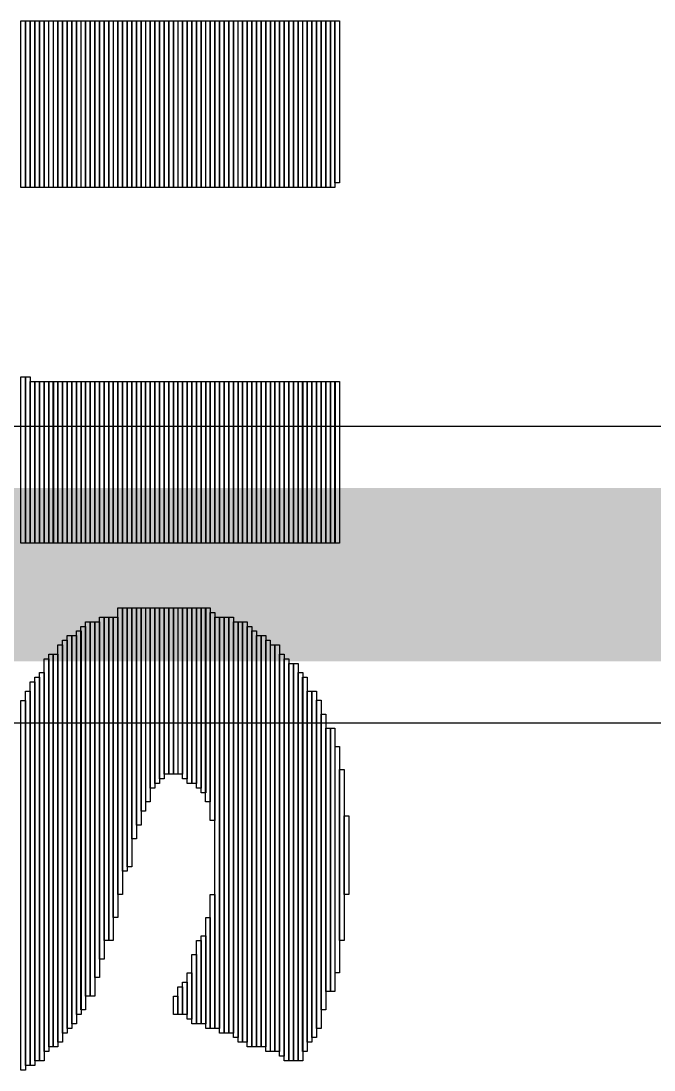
# Model space of a CAD drawing. Header units: inches. Extents: x -22 to 5433, y -38 to 5417.
# Drawn here: x -6.37 to -3.628, y -8.433 to -3.892 of the extents above; entities that cross this region are included whole.
import ezdxf

# ---------------------------------------------------------------- set-up
doc = ezdxf.new("R2010")
doc.units = ezdxf.units.IN
doc.layers.add('Top Layer', color=1, linetype='Continuous')
doc.layers.add('Top Overlay', color=2, linetype='Continuous')

msp = doc.modelspace()

# ---------------------------------------------------------------- linework, layer by layer
at = {"layer": 'Top Layer'}
for p, q in [((24.6109, -5.648), (-10.8944, -5.648)), ((-10.8944, -6.9306), (24.2352, -6.9306))]:
    msp.add_line(p, q, dxfattribs=at)
at = {"layer": 'Top Layer', "const_width": 0.75}
msp.add_lwpolyline([(-12.5273, -6.2893), (24.8765, -6.2893)], dxfattribs=at)
at = {"layer": 'Top Overlay'}
for p, q in [((-6.3698, -4.6124), (-6.3698, -3.8925)), ((-6.3698, -3.8925), (-6.35, -3.8925)), ((-6.35, -3.8925), (-6.35, -4.6124)), ((-6.3497, -4.6124), (-6.3497, -3.8925)), ((-6.3497, -3.8925), (-6.3299, -3.8925)), ((-6.3299, -3.8925), (-6.3299, -4.6124)), ((-6.3298, -4.6125), (-6.3298, -3.8924)), ((-6.3298, -3.8924), (-6.31, -3.8924)), ((-6.31, -3.8924), (-6.31, -4.6125)), ((-6.3097, -4.6125), (-6.3097, -3.8924)), ((-6.3097, -3.8924), (-6.2899, -3.8924)), ((-6.2899, -3.8924), (-6.2899, -4.6125)), ((-6.2898, -4.6124), (-6.2898, -3.8925)), ((-6.2898, -3.8925), (-6.27, -3.8925)), ((-6.27, -3.8925), (-6.27, -4.6124)), ((-6.2699, -4.6125), (-6.2699, -3.8924)), ((-6.2699, -3.8924), (-6.2501, -3.8924)), ((-6.2501, -3.8924), (-6.2501, -4.6125)), ((-6.2498, -4.6125), (-6.2498, -3.8924)), ((-6.2498, -3.8924), (-6.23, -3.8924)), ((-6.23, -3.8924), (-6.23, -4.6125)), ((-6.2297, -4.6125), (-6.2297, -3.8924)), ((-6.2297, -3.8924), (-6.2099, -3.8924)), ((-6.2099, -3.8924), (-6.2099, -4.6125)), ((-6.2098, -4.6124), (-6.2098, -3.8925)), ((-6.2098, -3.8925), (-6.19, -3.8925)), ((-6.19, -3.8925), (-6.19, -4.6124)), ((-6.1899, -4.6125), (-6.1899, -3.8924)), ((-6.1899, -3.8924), (-6.17, -3.8924)), ((-6.17, -3.8924), (-6.17, -4.6125)), ((-6.1698, -4.6125), (-6.1698, -3.8924)), ((-6.1698, -3.8924), (-6.15, -3.8924)), ((-6.15, -3.8924), (-6.15, -4.6125)), ((-6.1497, -4.6125), (-6.1497, -3.8924)), ((-6.1497, -3.8924), (-6.1299, -3.8924)), ((-6.1299, -3.8924), (-6.1299, -4.6125)), ((-6.1298, -4.6124), (-6.1298, -3.8925)), ((-6.1298, -3.8925), (-6.11, -3.8925)), ((-6.11, -3.8925), (-6.11, -4.6124)), ((-6.1098, -4.6125), (-6.1098, -3.8924)), ((-6.1098, -3.8924), (-6.09, -3.8924)), ((-6.09, -3.8924), (-6.09, -4.6125)), ((-6.0898, -4.6125), (-6.0898, -3.8924)), ((-6.0898, -3.8924), (-6.07, -3.8924)), ((-6.07, -3.8924), (-6.07, -4.6125)), ((-6.0697, -4.6125), (-6.0697, -3.8924)), ((-6.0697, -3.8924), (-6.0499, -3.8924)), ((-6.0499, -3.8924), (-6.0499, -4.6125)), ((-6.0498, -4.6124), (-6.0498, -3.8925)), ((-6.0498, -3.8925), (-6.03, -3.8925)), ((-6.03, -3.8925), (-6.03, -4.6124)), ((-6.0298, -4.6125), (-6.0298, -3.8924)), ((-6.0298, -3.8924), (-6.01, -3.8924)), ((-6.01, -3.8924), (-6.01, -4.6125)), ((-6.0098, -4.6125), (-6.0098, -3.8924)), ((-6.0098, -3.8924), (-5.99, -3.8924)), ((-5.99, -3.8924), (-5.99, -4.6125)), ((-5.9898, -4.6124), (-5.9898, -3.8925)), ((-5.9898, -3.8925), (-5.97, -3.8925)), ((-5.97, -3.8925), (-5.97, -4.6124)), ((-5.9698, -4.6124), (-5.9698, -3.8925)), ((-5.9698, -3.8925), (-5.95, -3.8925)), ((-5.95, -3.8925), (-5.95, -4.6124)), ((-5.9498, -4.6125), (-5.9498, -3.8924)), ((-5.9498, -3.8924), (-5.93, -3.8924)), ((-5.93, -3.8924), (-5.93, -4.6125)), ((-5.9298, -4.6125), (-5.9298, -3.8924)), ((-5.9298, -3.8924), (-5.9099, -3.8924)), ((-5.9099, -3.8924), (-5.9099, -4.6125)), ((-5.9098, -4.6124), (-5.9098, -3.8925)), ((-5.9098, -3.8925), (-5.89, -3.8925)), ((-5.89, -3.8925), (-5.89, -4.6124)), ((-5.8898, -4.6124), (-5.8898, -3.8925)), ((-5.8898, -3.8925), (-5.8699, -3.8925)), ((-5.8699, -3.8925), (-5.8699, -4.6124)), ((-5.8698, -4.6125), (-5.8698, -3.8924)), ((-5.8698, -3.8924), (-5.85, -3.8924)), ((-5.85, -3.8924), (-5.85, -4.6125)), ((-5.8497, -4.6125), (-5.8497, -3.8924)), ((-5.8497, -3.8924), (-5.8299, -3.8924)), ((-5.8299, -3.8924), (-5.8299, -4.6125)), ((-5.8298, -4.6124), (-5.8298, -3.8925)), ((-5.8298, -3.8925), (-5.81, -3.8925)), ((-5.81, -3.8925), (-5.81, -4.6124)), ((-5.8097, -4.6124), (-5.8097, -3.8925)), ((-5.8097, -3.8925), (-5.7899, -3.8925)), ((-5.7899, -3.8925), (-5.7899, -4.6124)), ((-5.7898, -4.6125), (-5.7898, -3.8924)), ((-5.7898, -3.8924), (-5.77, -3.8924)), ((-5.77, -3.8924), (-5.77, -4.6125)), ((-5.7697, -4.6125), (-5.7697, -3.8924)), ((-5.7697, -3.8924), (-5.7499, -3.8924)), ((-5.7499, -3.8924), (-5.7499, -4.6125)), ((-5.7498, -4.6124), (-5.7498, -3.8925)), ((-5.7498, -3.8925), (-5.73, -3.8925)), ((-5.73, -3.8925), (-5.73, -4.6124)), ((-5.7299, -4.6125), (-5.7299, -3.8924)), ((-5.7299, -3.8924), (-5.71, -3.8924)), ((-5.71, -3.8924), (-5.71, -4.6125)), ((-5.7098, -4.6125), (-5.7098, -3.8924)), ((-5.7098, -3.8924), (-5.69, -3.8924)), ((-5.69, -3.8924), (-5.69, -4.6125)), ((-5.6897, -4.6125), (-5.6897, -3.8924)), ((-5.6897, -3.8924), (-5.6699, -3.8924)), ((-5.6699, -3.8924), (-5.6699, -4.6125)), ((-5.6698, -4.6124), (-5.6698, -3.8925)), ((-5.6698, -3.8925), (-5.65, -3.8925)), ((-5.65, -3.8925), (-5.65, -4.6124)), ((-5.6498, -4.6125), (-5.6498, -3.8924)), ((-5.6498, -3.8924), (-5.63, -3.8924)), ((-5.63, -3.8924), (-5.63, -4.6125)), ((-5.6298, -4.6125), (-5.6298, -3.8924)), ((-5.6298, -3.8924), (-5.61, -3.8924)), ((-5.61, -3.8924), (-5.61, -4.6125)), ((-5.6097, -4.6125), (-5.6097, -3.8924)), ((-5.6097, -3.8924), (-5.5899, -3.8924)), ((-5.5899, -3.8924), (-5.5899, -4.6125)), ((-5.5898, -4.6124), (-5.5898, -3.8925)), ((-5.5898, -3.8925), (-5.57, -3.8925)), ((-5.57, -3.8925), (-5.57, -4.6124)), ((-5.5698, -4.6125), (-5.5698, -3.8924)), ((-5.5698, -3.8924), (-5.55, -3.8924)), ((-5.55, -3.8924), (-5.55, -4.6125)), ((-5.5498, -4.6125), (-5.5498, -3.8924)), ((-5.5498, -3.8924), (-5.53, -3.8924)), ((-5.53, -3.8924), (-5.53, -4.6125)), ((-5.5297, -4.6125), (-5.5297, -3.8924)), ((-5.5297, -3.8924), (-5.5099, -3.8924)), ((-5.5099, -3.8924), (-5.5099, -4.6125)), ((-5.5098, -4.6124), (-5.5098, -3.8925)), ((-5.5098, -3.8925), (-5.49, -3.8925)), ((-5.49, -3.8925), (-5.49, -4.6124)), ((-5.4898, -4.6125), (-5.4898, -3.8924)), ((-5.4898, -3.8924), (-5.47, -3.8924)), ((-5.47, -3.8924), (-5.47, -4.6125)), ((-5.4698, -4.6125), (-5.4698, -3.8924)), ((-5.4698, -3.8924), (-5.45, -3.8924)), ((-5.45, -3.8924), (-5.45, -4.6125)), ((-5.4498, -4.6124), (-5.4498, -3.8925)), ((-5.4498, -3.8925), (-5.43, -3.8925)), ((-5.43, -3.8925), (-5.43, -4.6124)), ((-5.4298, -4.6124), (-5.4298, -3.8925)), ((-5.4298, -3.8925), (-5.4099, -3.8925)), ((-5.4099, -3.8925), (-5.4099, -4.6124)), ((-5.4098, -4.6125), (-5.4098, -3.8924)), ((-5.4098, -3.8924), (-5.39, -3.8924)), ((-5.39, -3.8924), (-5.39, -4.6125)), ((-5.3898, -4.6125), (-5.3898, -3.8924)), ((-5.3898, -3.8924), (-5.3699, -3.8924)), ((-5.3699, -3.8924), (-5.3699, -4.6125)), ((-5.3698, -4.6124), (-5.3698, -3.8925)), ((-5.3698, -3.8925), (-5.35, -3.8925)), ((-5.35, -3.8925), (-5.35, -4.6124)), ((-5.3497, -4.6124), (-5.3497, -3.8925)), ((-5.3497, -3.8925), (-5.3299, -3.8925)), ((-5.3299, -3.8925), (-5.3299, -4.6124)), ((-5.3298, -4.6125), (-5.3298, -3.8924)), ((-5.3298, -3.8924), (-5.31, -3.8924)), ((-5.31, -3.8924), (-5.31, -4.6125)), ((-5.3097, -4.6125), (-5.3097, -3.8924)), ((-5.3097, -3.8924), (-5.2899, -3.8924)), ((-5.2899, -3.8924), (-5.2899, -4.6125)), ((-5.2898, -4.6124), (-5.2898, -3.8925)), ((-5.2898, -3.8925), (-5.27, -3.8925)), ((-5.27, -3.8925), (-5.27, -4.6124)), ((-5.2699, -4.6125), (-5.2699, -3.8924)), ((-5.2699, -3.8924), (-5.2501, -3.8924)), ((-5.2501, -3.8924), (-5.2501, -4.6125)), ((-5.2498, -4.6125), (-5.2498, -3.8924)), ((-5.2498, -3.8924), (-5.23, -3.8924)), ((-5.23, -3.8924), (-5.23, -4.6125)), ((-5.2297, -4.6125), (-5.2297, -3.8924)), ((-5.2297, -3.8924), (-5.2099, -3.8924)), ((-5.2099, -3.8924), (-5.2099, -4.6125)), ((-5.2098, -4.6124), (-5.2098, -3.8925)), ((-5.2098, -3.8925), (-5.19, -3.8925)), ((-5.19, -3.8925), (-5.19, -4.6124)), ((-5.1899, -4.6125), (-5.1899, -3.8924)), ((-5.1899, -3.8924), (-5.17, -3.8924)), ((-5.17, -3.8924), (-5.17, -4.6125)), ((-5.1698, -4.6125), (-5.1698, -3.8924)), ((-5.1698, -3.8924), (-5.15, -3.8924)), ((-5.15, -3.8924), (-5.15, -4.6125)), ((-5.1497, -4.6125), (-5.1497, -3.8924)), ((-5.1497, -3.8924), (-5.1299, -3.8924)), ((-5.1299, -3.8924), (-5.1299, -4.6125)), ((-5.1298, -4.6124), (-5.1298, -3.8925)), ((-5.1298, -3.8925), (-5.11, -3.8925)), ((-5.11, -3.8925), (-5.11, -4.6124)), ((-5.1098, -4.6125), (-5.1098, -3.8924)), ((-5.1098, -3.8924), (-5.09, -3.8924)), ((-5.09, -3.8924), (-5.09, -4.6125)), ((-5.0898, -4.6125), (-5.0898, -3.8924)), ((-5.0898, -3.8924), (-5.07, -3.8924)), ((-5.07, -3.8924), (-5.07, -4.6125)), ((-5.0697, -4.6125), (-5.0697, -3.8924)), ((-5.0697, -3.8924), (-5.0499, -3.8924)), ((-5.0499, -3.8924), (-5.0499, -4.6125)), ((-5.0498, -4.6124), (-5.0498, -3.8925)), ((-5.0498, -3.8925), (-5.03, -3.8925)), ((-5.03, -3.8925), (-5.03, -4.6124)), ((-5.0298, -4.6125), (-5.0298, -3.8924)), ((-5.0298, -3.8924), (-5.01, -3.8924)), ((-5.01, -4.5924), (-5.01, -3.8924)), ((-5.01, -3.8924), (-4.99, -3.8924)), ((-5.01, -3.8924), (-5.01, -4.6125)), ((-4.99, -3.8924), (-4.99, -4.5924)), ((-6.35, -4.6124), (-6.3698, -4.6124)), ((-6.3299, -4.6124), (-6.3497, -4.6124)), ((-6.31, -4.6125), (-6.3298, -4.6125)), ((-6.2899, -4.6125), (-6.3097, -4.6125)), ((-6.27, -4.6124), (-6.2898, -4.6124)), ((-6.2501, -4.6125), (-6.2699, -4.6125)), ((-6.23, -4.6125), (-6.2498, -4.6125)), ((-6.2099, -4.6125), (-6.2297, -4.6125)), ((-6.19, -4.6124), (-6.2098, -4.6124)), ((-6.17, -4.6125), (-6.1899, -4.6125)), ((-6.15, -4.6125), (-6.1698, -4.6125)), ((-6.1299, -4.6125), (-6.1497, -4.6125)), ((-6.11, -4.6124), (-6.1298, -4.6124)), ((-6.09, -4.6125), (-6.1098, -4.6125)), ((-6.07, -4.6125), (-6.0898, -4.6125)), ((-6.0499, -4.6125), (-6.0697, -4.6125)), ((-6.03, -4.6124), (-6.0498, -4.6124)), ((-6.01, -4.6125), (-6.0298, -4.6125)), ((-5.99, -4.6125), (-6.0098, -4.6125)), ((-5.97, -4.6124), (-5.9898, -4.6124)), ((-5.95, -4.6124), (-5.9698, -4.6124)), ((-5.93, -4.6125), (-5.9498, -4.6125)), ((-5.9099, -4.6125), (-5.9298, -4.6125)), ((-5.89, -4.6124), (-5.9098, -4.6124)), ((-5.8699, -4.6124), (-5.8898, -4.6124)), ((-5.85, -4.6125), (-5.8698, -4.6125)), ((-5.8299, -4.6125), (-5.8497, -4.6125)), ((-5.81, -4.6124), (-5.8298, -4.6124)), ((-5.7899, -4.6124), (-5.8097, -4.6124)), ((-5.77, -4.6125), (-5.7898, -4.6125)), ((-5.7499, -4.6125), (-5.7697, -4.6125)), ((-5.73, -4.6124), (-5.7498, -4.6124)), ((-5.71, -4.6125), (-5.7299, -4.6125)), ((-5.69, -4.6125), (-5.7098, -4.6125)), ((-5.6699, -4.6125), (-5.6897, -4.6125)), ((-5.65, -4.6124), (-5.6698, -4.6124)), ((-5.63, -4.6125), (-5.6498, -4.6125)), ((-5.61, -4.6125), (-5.6298, -4.6125)), ((-5.5899, -4.6125), (-5.6097, -4.6125)), ((-5.57, -4.6124), (-5.5898, -4.6124)), ((-5.55, -4.6125), (-5.5698, -4.6125)), ((-5.53, -4.6125), (-5.5498, -4.6125)), ((-5.5099, -4.6125), (-5.5297, -4.6125)), ((-5.49, -4.6124), (-5.5098, -4.6124)), ((-5.47, -4.6125), (-5.4898, -4.6125)), ((-5.45, -4.6125), (-5.4698, -4.6125)), ((-5.43, -4.6124), (-5.4498, -4.6124)), ((-5.4099, -4.6124), (-5.4298, -4.6124)), ((-5.39, -4.6125), (-5.4098, -4.6125)), ((-5.3699, -4.6125), (-5.3898, -4.6125)), ((-5.35, -4.6124), (-5.3698, -4.6124)), ((-5.3299, -4.6124), (-5.3497, -4.6124)), ((-5.31, -4.6125), (-5.3298, -4.6125)), ((-5.2899, -4.6125), (-5.3097, -4.6125)), ((-5.27, -4.6124), (-5.2898, -4.6124)), ((-5.2501, -4.6125), (-5.2699, -4.6125)), ((-5.23, -4.6125), (-5.2498, -4.6125)), ((-5.2099, -4.6125), (-5.2297, -4.6125)), ((-5.19, -4.6124), (-5.2098, -4.6124)), ((-5.17, -4.6125), (-5.1899, -4.6125)), ((-5.15, -4.6125), (-5.1698, -4.6125)), ((-5.1299, -4.6125), (-5.1497, -4.6125)), ((-5.11, -4.6124), (-5.1298, -4.6124)), ((-5.09, -4.6125), (-5.1098, -4.6125)), ((-5.07, -4.6125), (-5.0898, -4.6125)), ((-5.0499, -4.6125), (-5.0697, -4.6125)), ((-5.03, -4.6124), (-5.0498, -4.6124)), ((-5.01, -4.6125), (-5.0298, -4.6125)), ((-4.99, -4.5924), (-5.01, -4.5924)), ((-6.3698, -6.1524), (-6.3698, -5.4326)), ((-6.3698, -5.4326), (-6.35, -5.4326)), ((-6.35, -5.4326), (-6.35, -6.1524)), ((-6.3497, -6.1524), (-6.3497, -5.4326)), ((-6.3497, -5.4326), (-6.3299, -5.4326)), ((-6.3299, -5.4326), (-6.3299, -6.1524)), ((-6.3298, -6.1525), (-6.3298, -5.4525)), ((-6.3298, -5.4525), (-6.3097, -5.4525)), ((-6.31, -6.1525), (-6.31, -5.4525)), ((-6.31, -5.4525), (-6.2899, -5.4525)), ((-6.3097, -5.4525), (-6.3097, -6.1525)), ((-6.2899, -6.1525), (-6.2899, -5.4525)), ((-6.2899, -5.4525), (-6.2699, -5.4525)), ((-6.2899, -5.4525), (-6.2899, -6.1525)), ((-6.2699, -6.1525), (-6.2699, -5.4525)), ((-6.2699, -5.4525), (-6.2498, -5.4525)), ((-6.2699, -5.4525), (-6.2699, -6.1525)), ((-6.2498, -6.1525), (-6.2498, -5.4525)), ((-6.2498, -5.4525), (-6.2297, -5.4525)), ((-6.2498, -5.4525), (-6.2498, -6.1525)), ((-6.23, -6.1525), (-6.23, -5.4525)), ((-6.23, -5.4525), (-6.2099, -5.4525)), ((-6.2297, -5.4525), (-6.2297, -6.1525)), ((-6.2099, -6.1525), (-6.2099, -5.4525)), ((-6.2099, -5.4525), (-6.1899, -5.4525)), ((-6.2099, -5.4525), (-6.2099, -6.1525)), ((-6.1899, -6.1525), (-6.1899, -5.4525)), ((-6.1899, -5.4525), (-6.1698, -5.4525)), ((-6.1899, -5.4525), (-6.1899, -6.1525)), ((-6.1699, -6.1524), (-6.1699, -5.4526)), ((-6.1699, -5.4526), (-6.1498, -5.4526)), ((-6.1698, -5.4525), (-6.1698, -6.1525)), ((-6.15, -6.1525), (-6.15, -5.4525)), ((-6.15, -5.4525), (-6.1299, -5.4525)), ((-6.1498, -5.4526), (-6.1498, -6.1524)), ((-6.1299, -6.1525), (-6.1299, -5.4525)), ((-6.1299, -5.4525), (-6.1098, -5.4525)), ((-6.1299, -5.4525), (-6.1299, -6.1525)), ((-6.1098, -6.1525), (-6.1098, -5.4525)), ((-6.1098, -5.4525), (-6.0898, -5.4525)), ((-6.1098, -5.4525), (-6.1098, -6.1525)), ((-6.0899, -6.1524), (-6.0899, -5.4526)), ((-6.0899, -5.4526), (-6.0698, -5.4526)), ((-6.0898, -5.4525), (-6.0898, -6.1525)), ((-6.07, -6.1525), (-6.07, -5.4525)), ((-6.07, -5.4525), (-6.0499, -5.4525)), ((-6.0698, -5.4526), (-6.0698, -6.1524)), ((-6.0499, -6.1525), (-6.0499, -5.4525)), ((-6.0499, -5.4525), (-6.0298, -5.4525)), ((-6.0499, -5.4525), (-6.0499, -6.1525)), ((-6.0298, -6.1525), (-6.0298, -5.4525)), ((-6.0298, -5.4525), (-6.0098, -5.4525)), ((-6.0298, -5.4525), (-6.0298, -6.1525)), ((-6.01, -6.1525), (-6.01, -5.4525)), ((-6.01, -5.4525), (-5.99, -5.4525)), ((-6.0098, -5.4525), (-6.0098, -6.1525)), ((-5.99, -6.1525), (-5.99, -5.4525)), ((-5.99, -5.4525), (-5.9699, -5.4525)), ((-5.99, -5.4525), (-5.99, -6.1525)), ((-5.9699, -6.1525), (-5.9699, -5.4525)), ((-5.9699, -5.4525), (-5.9498, -5.4525)), ((-5.9699, -5.4525), (-5.9699, -6.1525)), ((-5.9498, -6.1525), (-5.9498, -5.4525)), ((-5.9498, -5.4525), (-5.9298, -5.4525)), ((-5.9498, -5.4525), (-5.9498, -6.1525)), ((-5.93, -6.1525), (-5.93, -5.4525)), ((-5.93, -5.4525), (-5.9099, -5.4525)), ((-5.9298, -5.4525), (-5.9298, -6.1525)), ((-5.9099, -6.1525), (-5.9099, -5.4525)), ((-5.9099, -5.4525), (-5.8899, -5.4525)), ((-5.9099, -5.4525), (-5.9099, -6.1525)), ((-5.8899, -6.1525), (-5.8899, -5.4525)), ((-5.8899, -5.4525), (-5.8698, -5.4525)), ((-5.8899, -5.4525), (-5.8899, -6.1525)), ((-5.8698, -6.1525), (-5.8698, -5.4525)), ((-5.8698, -5.4525), (-5.8497, -5.4525)), ((-5.8698, -5.4525), (-5.8698, -6.1525)), ((-5.85, -6.1525), (-5.85, -5.4525)), ((-5.85, -5.4525), (-5.8299, -5.4525)), ((-5.8497, -5.4525), (-5.8497, -6.1525)), ((-5.8299, -5.4525), (-5.8299, -6.1525)), ((-5.8299, -6.1525), (-5.8299, -5.4525)), ((-5.8299, -5.4525), (-5.8099, -5.4525)), ((-5.8099, -6.1525), (-5.8099, -5.4525)), ((-5.8099, -5.4525), (-5.7898, -5.4525)), ((-5.8099, -5.4525), (-5.8099, -6.1525)), ((-5.7898, -6.1525), (-5.7898, -5.4525)), ((-5.7898, -5.4525), (-5.7697, -5.4525)), ((-5.7898, -5.4525), (-5.7898, -6.1525)), ((-5.77, -6.1525), (-5.77, -5.4525)), ((-5.77, -5.4525), (-5.7499, -5.4525)), ((-5.7697, -5.4525), (-5.7697, -6.1525)), ((-5.7499, -6.1525), (-5.7499, -5.4525)), ((-5.7499, -5.4525), (-5.7299, -5.4525)), ((-5.7499, -5.4525), (-5.7499, -6.1525)), ((-5.7299, -6.1525), (-5.7299, -5.4525)), ((-5.7299, -5.4525), (-5.7098, -5.4525)), ((-5.7299, -5.4525), (-5.7299, -6.1525)), ((-5.7099, -6.1524), (-5.7099, -5.4526)), ((-5.7099, -5.4526), (-5.6899, -5.4526)), ((-5.7098, -5.4525), (-5.7098, -6.1525)), ((-5.69, -6.1525), (-5.69, -5.4525)), ((-5.69, -5.4525), (-5.6699, -5.4525)), ((-5.6899, -5.4526), (-5.6899, -6.1524)), ((-5.6699, -6.1525), (-5.6699, -5.4525)), ((-5.6699, -5.4525), (-5.6498, -5.4525)), ((-5.6699, -5.4525), (-5.6699, -6.1525)), ((-5.6498, -6.1525), (-5.6498, -5.4525)), ((-5.6498, -5.4525), (-5.6298, -5.4525)), ((-5.6498, -5.4525), (-5.6498, -6.1525)), ((-5.6299, -6.1524), (-5.6299, -5.4526)), ((-5.6299, -5.4526), (-5.6098, -5.4526)), ((-5.6298, -5.4525), (-5.6298, -6.1525)), ((-5.61, -6.1525), (-5.61, -5.4525)), ((-5.61, -5.4525), (-5.5899, -5.4525)), ((-5.6098, -5.4526), (-5.6098, -6.1524)), ((-5.5899, -6.1525), (-5.5899, -5.4525)), ((-5.5899, -5.4525), (-5.5698, -5.4525)), ((-5.5899, -5.4525), (-5.5899, -6.1525)), ((-5.5698, -5.4525), (-5.5698, -6.1525)), ((-5.5698, -6.1525), (-5.5698, -5.4525)), ((-5.5698, -5.4525), (-5.5498, -5.4525)), ((-5.5499, -6.1524), (-5.5499, -5.4526)), ((-5.5499, -5.4526), (-5.5298, -5.4526)), ((-5.5498, -5.4525), (-5.5498, -6.1525)), ((-5.53, -6.1525), (-5.53, -5.4525)), ((-5.53, -5.4525), (-5.5099, -5.4525)), ((-5.5298, -5.4526), (-5.5298, -6.1524)), ((-5.5099, -6.1525), (-5.5099, -5.4525)), ((-5.5099, -5.4525), (-5.4898, -5.4525)), ((-5.5099, -5.4525), (-5.5099, -6.1525)), ((-5.4898, -6.1525), (-5.4898, -5.4525)), ((-5.4898, -5.4525), (-5.4698, -5.4525)), ((-5.4898, -5.4525), (-5.4898, -6.1525)), ((-5.47, -6.1525), (-5.47, -5.4525)), ((-5.47, -5.4525), (-5.45, -5.4525)), ((-5.4698, -5.4525), (-5.4698, -6.1525)), ((-5.45, -5.4525), (-5.45, -6.1525)), ((-5.45, -6.1525), (-5.45, -5.4525)), ((-5.45, -5.4525), (-5.4299, -5.4525)), ((-5.4299, -6.1525), (-5.4299, -5.4525)), ((-5.4299, -5.4525), (-5.4098, -5.4525)), ((-5.4299, -5.4525), (-5.4299, -6.1525)), ((-5.4098, -6.1525), (-5.4098, -5.4525)), ((-5.4098, -5.4525), (-5.3898, -5.4525)), ((-5.4098, -5.4525), (-5.4098, -6.1525)), ((-5.39, -6.1525), (-5.39, -5.4525)), ((-5.39, -5.4525), (-5.3699, -5.4525)), ((-5.3898, -5.4525), (-5.3898, -6.1525)), ((-5.3699, -6.1525), (-5.3699, -5.4525)), ((-5.3699, -5.4525), (-5.3499, -5.4525)), ((-5.3699, -5.4525), (-5.3699, -6.1525)), ((-5.3499, -6.1525), (-5.3499, -5.4525)), ((-5.3499, -5.4525), (-5.3298, -5.4525)), ((-5.3499, -5.4525), (-5.3499, -6.1525)), ((-5.3298, -6.1525), (-5.3298, -5.4525)), ((-5.3298, -5.4525), (-5.3097, -5.4525)), ((-5.3298, -5.4525), (-5.3298, -6.1525)), ((-5.31, -6.1525), (-5.31, -5.4525)), ((-5.31, -5.4525), (-5.2899, -5.4525)), ((-5.3097, -5.4525), (-5.3097, -6.1525)), ((-5.2899, -6.1525), (-5.2899, -5.4525)), ((-5.2899, -5.4525), (-5.2699, -5.4525)), ((-5.2899, -5.4525), (-5.2899, -6.1525)), ((-5.2699, -6.1525), (-5.2699, -5.4525)), ((-5.2699, -5.4525), (-5.2498, -5.4525)), ((-5.2699, -5.4525), (-5.2699, -6.1525)), ((-5.2499, -6.1524), (-5.2499, -5.4526)), ((-5.2499, -5.4526), (-5.2299, -5.4526)), ((-5.2498, -5.4525), (-5.2498, -6.1525)), ((-5.23, -6.1525), (-5.23, -5.4525)), ((-5.23, -5.4525), (-5.2099, -5.4525)), ((-5.2299, -5.4526), (-5.2299, -6.1524)), ((-5.2099, -6.1525), (-5.2099, -5.4525)), ((-5.2099, -5.4525), (-5.1899, -5.4525)), ((-5.2099, -5.4525), (-5.2099, -6.1525)), ((-5.1899, -6.1525), (-5.1899, -5.4525)), ((-5.1899, -5.4525), (-5.1698, -5.4525)), ((-5.1899, -5.4525), (-5.1899, -6.1525)), ((-5.1699, -6.1524), (-5.1699, -5.4526)), ((-5.1699, -5.4526), (-5.1498, -5.4526)), ((-5.1698, -5.4525), (-5.1698, -6.1525)), ((-5.15, -6.1525), (-5.15, -5.4525)), ((-5.15, -5.4525), (-5.1299, -5.4525)), ((-5.1498, -5.4526), (-5.1498, -6.1524)), ((-5.1299, -6.1525), (-5.1299, -5.4525)), ((-5.1299, -5.4525), (-5.1098, -5.4525)), ((-5.1299, -5.4525), (-5.1299, -6.1525)), ((-5.1098, -6.1525), (-5.1098, -5.4525)), ((-5.1098, -5.4525), (-5.0898, -5.4525)), ((-5.1098, -5.4525), (-5.1098, -6.1525)), ((-5.0899, -6.1524), (-5.0899, -5.4526)), ((-5.0899, -5.4526), (-5.0698, -5.4526)), ((-5.0898, -5.4525), (-5.0898, -6.1525)), ((-5.07, -6.1525), (-5.07, -5.4525)), ((-5.07, -5.4525), (-5.0499, -5.4525)), ((-5.0698, -5.4526), (-5.0698, -6.1524)), ((-5.0499, -6.1525), (-5.0499, -5.4525)), ((-5.0499, -5.4525), (-5.0298, -5.4525)), ((-5.0499, -5.4525), (-5.0499, -6.1525)), ((-5.0298, -6.1525), (-5.0298, -5.4525)), ((-5.0298, -5.4525), (-5.0098, -5.4525)), ((-5.0298, -5.4525), (-5.0298, -6.1525)), ((-5.01, -6.1525), (-5.01, -5.4525)), ((-5.01, -5.4525), (-4.99, -5.4525)), ((-5.0098, -5.4525), (-5.0098, -6.1525)), ((-4.99, -5.4525), (-4.99, -6.1525)), ((-6.35, -6.1524), (-6.3698, -6.1524)), ((-6.3299, -6.1524), (-6.3497, -6.1524)), ((-6.3097, -6.1525), (-6.3298, -6.1525)), ((-6.2899, -6.1525), (-6.31, -6.1525)), ((-6.2699, -6.1525), (-6.2899, -6.1525)), ((-6.2498, -6.1525), (-6.2699, -6.1525)), ((-6.2297, -6.1525), (-6.2498, -6.1525)), ((-6.2099, -6.1525), (-6.23, -6.1525)), ((-6.1899, -6.1525), (-6.2099, -6.1525)), ((-6.1698, -6.1525), (-6.1899, -6.1525)), ((-6.1498, -6.1524), (-6.1699, -6.1524)), ((-6.1299, -6.1525), (-6.15, -6.1525)), ((-6.1098, -6.1525), (-6.1299, -6.1525)), ((-6.0898, -6.1525), (-6.1098, -6.1525)), ((-6.0698, -6.1524), (-6.0899, -6.1524)), ((-6.0499, -6.1525), (-6.07, -6.1525)), ((-6.0298, -6.1525), (-6.0499, -6.1525)), ((-6.0098, -6.1525), (-6.0298, -6.1525)), ((-5.99, -6.1525), (-6.01, -6.1525)), ((-5.9699, -6.1525), (-5.99, -6.1525)), ((-5.9498, -6.1525), (-5.9699, -6.1525)), ((-5.9298, -6.1525), (-5.9498, -6.1525)), ((-5.9099, -6.1525), (-5.93, -6.1525)), ((-5.8899, -6.1525), (-5.9099, -6.1525)), ((-5.8698, -6.1525), (-5.8899, -6.1525)), ((-5.8497, -6.1525), (-5.8698, -6.1525)), ((-5.8299, -6.1525), (-5.85, -6.1525)), ((-5.8099, -6.1525), (-5.8299, -6.1525)), ((-5.7898, -6.1525), (-5.8099, -6.1525)), ((-5.7697, -6.1525), (-5.7898, -6.1525)), ((-5.7499, -6.1525), (-5.77, -6.1525)), ((-5.7299, -6.1525), (-5.7499, -6.1525)), ((-5.7098, -6.1525), (-5.7299, -6.1525)), ((-5.6899, -6.1524), (-5.7099, -6.1524)), ((-5.6699, -6.1525), (-5.69, -6.1525)), ((-5.6498, -6.1525), (-5.6699, -6.1525)), ((-5.6298, -6.1525), (-5.6498, -6.1525)), ((-5.6098, -6.1524), (-5.6299, -6.1524)), ((-5.5899, -6.1525), (-5.61, -6.1525)), ((-5.5698, -6.1525), (-5.5899, -6.1525)), ((-5.5498, -6.1525), (-5.5698, -6.1525)), ((-5.5298, -6.1524), (-5.5499, -6.1524)), ((-5.5099, -6.1525), (-5.53, -6.1525)), ((-5.4898, -6.1525), (-5.5099, -6.1525)), ((-5.4698, -6.1525), (-5.4898, -6.1525)), ((-5.45, -6.1525), (-5.47, -6.1525)), ((-5.4299, -6.1525), (-5.45, -6.1525)), ((-5.4098, -6.1525), (-5.4299, -6.1525)), ((-5.3898, -6.1525), (-5.4098, -6.1525)), ((-5.3699, -6.1525), (-5.39, -6.1525)), ((-5.3499, -6.1525), (-5.3699, -6.1525)), ((-5.3298, -6.1525), (-5.3499, -6.1525)), ((-5.3097, -6.1525), (-5.3298, -6.1525)), ((-5.2899, -6.1525), (-5.31, -6.1525)), ((-5.2699, -6.1525), (-5.2899, -6.1525)), ((-5.2498, -6.1525), (-5.2699, -6.1525)), ((-5.2299, -6.1524), (-5.2499, -6.1524)), ((-5.2099, -6.1525), (-5.23, -6.1525)), ((-5.1899, -6.1525), (-5.2099, -6.1525)), ((-5.1698, -6.1525), (-5.1899, -6.1525)), ((-5.1498, -6.1524), (-5.1699, -6.1524)), ((-5.1299, -6.1525), (-5.15, -6.1525)), ((-5.1098, -6.1525), (-5.1299, -6.1525)), ((-5.0898, -6.1525), (-5.1098, -6.1525)), ((-5.0698, -6.1524), (-5.0899, -6.1524)), ((-5.0499, -6.1525), (-5.07, -6.1525)), ((-5.0298, -6.1525), (-5.0499, -6.1525)), ((-5.0098, -6.1525), (-5.0298, -6.1525)), ((-4.99, -6.1525), (-5.01, -6.1525)), ((-5.9498, -7.6725), (-5.9498, -6.4324)), ((-5.9498, -6.4324), (-5.9298, -6.4324)), ((-5.93, -7.5724), (-5.93, -6.4324)), ((-5.93, -6.4324), (-5.9099, -6.4324)), ((-5.9298, -6.4324), (-5.9298, -7.6725)), ((-5.9099, -7.5526), (-5.9099, -6.4324)), ((-5.9099, -6.4324), (-5.8899, -6.4324)), ((-5.9099, -6.4324), (-5.9099, -7.5724)), ((-5.89, -7.4325), (-5.89, -6.4325)), ((-5.89, -6.4325), (-5.8699, -6.4325)), ((-5.8899, -6.4324), (-5.8899, -7.5526)), ((-5.8699, -7.3726), (-5.8699, -6.4325)), ((-5.8699, -6.4325), (-5.8499, -6.4325)), ((-5.8699, -6.4325), (-5.8699, -7.4325)), ((-5.8499, -6.4325), (-5.8499, -7.3726)), ((-5.8497, -7.3125), (-5.8497, -6.4324)), ((-5.8497, -6.4324), (-5.8299, -6.4324)), ((-5.8299, -6.4324), (-5.8299, -7.3125)), ((-5.8298, -7.2725), (-5.8298, -6.4325)), ((-5.8298, -6.4325), (-5.8097, -6.4325)), ((-5.81, -7.2126), (-5.81, -6.4325)), ((-5.81, -6.4325), (-5.7899, -6.4325)), ((-5.8097, -6.4325), (-5.8097, -7.2725)), ((-5.7899, -6.4325), (-5.7899, -7.2126)), ((-5.7898, -7.1924), (-5.7898, -6.4324)), ((-5.7898, -6.4324), (-5.7697, -6.4324)), ((-5.7699, -7.1725), (-5.7699, -6.4325)), ((-5.7699, -6.4325), (-5.7498, -6.4325)), ((-5.7697, -6.4324), (-5.7697, -7.1924)), ((-5.7498, -7.1524), (-5.7498, -6.4325)), ((-5.7498, -6.4325), (-5.73, -6.4325)), ((-5.7498, -6.4325), (-5.7498, -7.1725)), ((-5.73, -6.4325), (-5.73, -7.1524)), ((-5.7299, -7.1525), (-5.7299, -6.4324)), ((-5.7299, -6.4324), (-5.71, -6.4324)), ((-5.71, -6.4324), (-5.71, -7.1525)), ((-5.7098, -7.1525), (-5.7098, -6.4324)), ((-5.7098, -6.4324), (-5.69, -6.4324)), ((-5.69, -6.4324), (-5.69, -7.1525)), ((-5.6897, -7.1525), (-5.6897, -6.4324)), ((-5.6897, -6.4324), (-5.6699, -6.4324)), ((-5.6699, -7.1726), (-5.6699, -6.4324)), ((-5.6699, -6.4324), (-5.6498, -6.4324)), ((-5.6699, -6.4324), (-5.6699, -7.1525)), ((-5.6498, -7.1924), (-5.6498, -6.4324)), ((-5.6498, -6.4324), (-5.6298, -6.4324)), ((-5.6498, -6.4324), (-5.6498, -7.1726)), ((-5.6299, -7.1925), (-5.6299, -6.4323)), ((-5.6299, -6.4323), (-5.6098, -6.4323)), ((-5.6298, -6.4324), (-5.6298, -7.1924)), ((-5.6098, -6.4323), (-5.6098, -7.1925)), ((-5.6098, -7.2126), (-5.6098, -6.4325)), ((-5.6098, -6.4325), (-5.5898, -6.4325)), ((-5.5899, -7.2325), (-5.5899, -6.4324)), ((-5.5899, -6.4324), (-5.5698, -6.4324)), ((-5.5898, -6.4325), (-5.5898, -7.2126)), ((-5.57, -7.2725), (-5.57, -6.4325)), ((-5.57, -6.4325), (-5.5499, -6.4325)), ((-5.5698, -6.4324), (-5.5698, -7.2325)), ((-5.5499, -6.4325), (-5.5499, -7.2725)), ((-6.03, -7.9525), (-6.03, -6.4724)), ((-6.03, -6.4724), (-6.0099, -6.4724)), ((-6.0099, -6.4724), (-6.0099, -7.9525)), ((-6.0099, -7.8725), (-6.0099, -6.4727)), ((-6.0099, -6.4727), (-5.9898, -6.4727)), ((-5.99, -7.8726), (-5.99, -6.4726)), ((-5.99, -6.4726), (-5.9699, -6.4726)), ((-5.9898, -6.4727), (-5.9898, -7.8725)), ((-5.9699, -7.7725), (-5.9699, -6.4726)), ((-5.9699, -6.4726), (-5.9498, -6.4726)), ((-5.9699, -6.4726), (-5.9699, -7.8726)), ((-5.9498, -6.4726), (-5.9498, -7.7725)), ((-5.5499, -7.3525), (-5.5499, -6.4526)), ((-5.5499, -6.4526), (-5.5298, -6.4526)), ((-5.53, -8.2526), (-5.53, -6.4726)), ((-5.53, -6.4726), (-5.5099, -6.4726)), ((-5.5298, -6.4526), (-5.5298, -7.3525)), ((-5.5099, -8.2724), (-5.5099, -6.4726)), ((-5.5099, -6.4726), (-5.4898, -6.4726)), ((-5.5099, -6.4726), (-5.5099, -8.2526)), ((-5.49, -8.2725), (-5.49, -6.4724)), ((-5.49, -6.4724), (-5.4699, -6.4724)), ((-5.4898, -6.4726), (-5.4898, -8.2724)), ((-5.4699, -8.2725), (-5.4699, -6.4724)), ((-5.4699, -6.4724), (-5.4498, -6.4724)), ((-5.4699, -6.4724), (-5.4699, -8.2725)), ((-5.4498, -6.4724), (-5.4498, -8.2725)), ((-5.4299, -8.3125), (-5.4299, -6.4924)), ((-5.4299, -6.4924), (-5.4098, -6.4924)), ((-5.4098, -6.4924), (-5.4098, -8.3125)), ((-6.1299, -8.1926), (-6.1299, -6.5325)), ((-6.1299, -6.5325), (-6.1098, -6.5325)), ((-6.11, -8.1724), (-6.11, -6.5126)), ((-6.11, -6.5126), (-6.0899, -6.5126)), ((-6.1098, -6.5325), (-6.1098, -8.1926)), ((-6.0899, -8.1125), (-6.0899, -6.4925)), ((-6.0899, -6.4925), (-6.0701, -6.4925)), ((-6.0899, -6.5126), (-6.0899, -8.1724)), ((-6.0701, -6.4925), (-6.0701, -8.1125)), ((-6.0698, -8.1125), (-6.0698, -6.4925)), ((-6.0698, -6.4925), (-6.05, -6.4925)), ((-6.05, -8.0325), (-6.05, -6.4925)), ((-6.05, -6.4925), (-6.03, -6.4925)), ((-6.05, -6.4925), (-6.05, -8.1125)), ((-6.03, -6.4925), (-6.03, -8.0325)), ((-5.45, -8.2925), (-5.45, -6.4926)), ((-5.45, -6.4926), (-5.4299, -6.4926)), ((-5.4299, -6.4926), (-5.4299, -8.2925)), ((-5.4099, -8.3124), (-5.4099, -6.4925)), ((-5.4099, -6.4925), (-5.3899, -6.4925)), ((-5.3899, -6.4925), (-5.3899, -8.3124)), ((-5.3899, -8.3325), (-5.3899, -6.5126)), ((-5.3899, -6.5126), (-5.3698, -6.5126)), ((-5.3699, -8.3323), (-5.3699, -6.5325)), ((-5.3699, -6.5325), (-5.3499, -6.5325)), ((-5.3698, -6.5126), (-5.3698, -8.3325)), ((-5.3499, -6.5325), (-5.3499, -8.3323)), ((-6.19, -8.2725), (-6.19, -6.5725)), ((-6.19, -6.5725), (-6.1699, -6.5725)), ((-6.1699, -8.2525), (-6.1699, -6.5524)), ((-6.1699, -6.5524), (-6.1498, -6.5524)), ((-6.1699, -6.5725), (-6.1699, -8.2725)), ((-6.15, -8.2325), (-6.15, -6.5526)), ((-6.15, -6.5526), (-6.1299, -6.5526)), ((-6.1498, -6.5524), (-6.1498, -8.2525)), ((-6.1299, -6.5526), (-6.1299, -8.2325)), ((-5.3499, -8.3326), (-5.3499, -6.5526)), ((-5.3499, -6.5526), (-5.3298, -6.5526)), ((-5.3298, -8.3326), (-5.3298, -6.5526)), ((-5.3298, -6.5526), (-5.3097, -6.5526)), ((-5.3298, -6.5526), (-5.3298, -8.3326)), ((-5.3099, -8.3525), (-5.3099, -6.5725)), ((-5.3099, -6.5725), (-5.2901, -6.5725)), ((-5.3097, -6.5526), (-5.3097, -8.3326)), ((-5.2901, -6.5725), (-5.2901, -8.3525)), ((-6.2099, -8.3125), (-6.2099, -6.5924)), ((-6.2099, -6.5924), (-6.1899, -6.5924)), ((-6.1899, -6.5924), (-6.1899, -8.3125)), ((-5.2898, -8.3525), (-5.2898, -6.5926)), ((-5.2898, -6.5926), (-5.2697, -6.5926)), ((-5.27, -8.3525), (-5.27, -6.5926)), ((-5.27, -6.5926), (-5.2499, -6.5926)), ((-5.2697, -6.5926), (-5.2697, -8.3525)), ((-5.2499, -6.5926), (-5.2499, -8.3525)), ((-6.27, -8.3525), (-6.27, -6.6525)), ((-6.27, -6.6525), (-6.2499, -6.6525)), ((-6.2499, -8.3325), (-6.2499, -6.6324)), ((-6.2499, -6.6324), (-6.2299, -6.6324)), ((-6.2499, -6.6525), (-6.2499, -8.3525)), ((-6.2299, -8.3325), (-6.2299, -6.6324)), ((-6.2299, -6.6324), (-6.2098, -6.6324)), ((-6.2299, -6.6324), (-6.2299, -8.3325)), ((-6.2098, -6.6324), (-6.2098, -8.3325)), ((-5.2499, -8.3726), (-5.2499, -6.6324)), ((-5.2499, -6.6324), (-5.2299, -6.6324)), ((-5.2299, -6.6324), (-5.2299, -8.3726)), ((-5.2299, -8.3924), (-5.2299, -6.6525)), ((-5.2299, -6.6525), (-5.21, -6.6525)), ((-5.21, -6.6525), (-5.21, -8.3924)), ((-5.2099, -8.3925), (-5.2099, -6.6725)), ((-5.2099, -6.6725), (-5.1899, -6.6725)), ((-5.1899, -8.3925), (-5.1899, -6.6725)), ((-5.1899, -6.6725), (-5.1698, -6.6725)), ((-5.1899, -6.6725), (-5.1899, -8.3925)), ((-5.1698, -6.6725), (-5.1698, -8.3925)), ((-6.2899, -8.3925), (-6.2899, -6.7126)), ((-6.2899, -6.7126), (-6.2699, -6.7126)), ((-6.2699, -6.7126), (-6.2699, -8.3925)), ((-5.1699, -8.3927), (-5.1699, -6.7125)), ((-5.1699, -6.7125), (-5.1498, -6.7125)), ((-5.1498, -6.7125), (-5.1498, -8.3927)), ((-6.3299, -8.4125), (-6.3299, -6.7526)), ((-6.3299, -6.7526), (-6.3099, -6.7526)), ((-6.3099, -8.3924), (-6.3099, -6.7325)), ((-6.3099, -6.7325), (-6.2898, -6.7325)), ((-6.3099, -6.7526), (-6.3099, -8.4125)), ((-6.2898, -6.7325), (-6.2898, -8.3924)), ((-5.15, -8.3524), (-5.15, -6.7324)), ((-5.15, -6.7324), (-5.1299, -6.7324)), ((-5.1299, -6.7324), (-5.1299, -8.3524)), ((-6.3497, -8.4125), (-6.3497, -6.7925)), ((-6.3497, -6.7925), (-6.3299, -6.7925)), ((-6.3299, -6.7925), (-6.3299, -8.4125)), ((-5.1299, -8.3125), (-5.1299, -6.7926)), ((-5.1299, -6.7926), (-5.1098, -6.7926)), ((-5.11, -8.2923), (-5.11, -6.7925)), ((-5.11, -6.7925), (-5.0899, -6.7925)), ((-5.1098, -6.7926), (-5.1098, -8.3125)), ((-5.0899, -6.7925), (-5.0899, -8.2923)), ((-6.3698, -8.4325), (-6.3698, -6.8326)), ((-6.3698, -6.8326), (-6.3497, -6.8326)), ((-6.3497, -6.8326), (-6.3497, -8.4325)), ((-5.0899, -8.2525), (-5.0899, -6.8323)), ((-5.0899, -6.8323), (-5.0698, -6.8323)), ((-5.0698, -6.8323), (-5.0698, -8.2525)), ((-5.0698, -8.1724), (-5.0698, -6.8925)), ((-5.0698, -6.8925), (-5.0498, -6.8925)), ((-5.0498, -6.8925), (-5.0498, -8.1724)), ((-5.0498, -8.0924), (-5.0498, -6.9525)), ((-5.0498, -6.9525), (-5.03, -6.9525)), ((-5.03, -6.9525), (-5.03, -8.0924)), ((-5.0297, -8.0924), (-5.0297, -6.9525)), ((-5.0297, -6.9525), (-5.0099, -6.9525)), ((-5.0099, -6.9525), (-5.0099, -8.0924)), ((-5.0098, -8.0126), (-5.0098, -7.0324)), ((-5.0098, -7.0324), (-4.99, -7.0324)), ((-4.99, -7.0324), (-4.99, -8.0126)), ((-5.7498, -7.1725), (-5.7699, -7.1725)), ((-5.73, -7.1524), (-5.7498, -7.1524)), ((-5.71, -7.1525), (-5.7299, -7.1525)), ((-5.69, -7.1525), (-5.7098, -7.1525)), ((-5.6699, -7.1525), (-5.6897, -7.1525)), ((-5.6498, -7.1726), (-5.6699, -7.1726)), ((-4.99, -7.8726), (-4.99, -7.1324)), ((-4.99, -7.1324), (-4.9699, -7.1324)), ((-4.9699, -7.1324), (-4.9699, -7.8726)), ((-5.7899, -7.2126), (-5.81, -7.2126)), ((-5.7697, -7.1924), (-5.7898, -7.1924)), ((-5.6298, -7.1924), (-5.6498, -7.1924)), ((-5.6098, -7.1925), (-5.6299, -7.1925)), ((-5.5898, -7.2126), (-5.6098, -7.2126)), ((-5.5698, -7.2325), (-5.5899, -7.2325)), ((-5.8097, -7.2725), (-5.8298, -7.2725)), ((-5.5499, -7.2725), (-5.57, -7.2725)), ((-5.8299, -7.3125), (-5.8497, -7.3125)), ((-5.5298, -7.3525), (-5.5499, -7.3525)), ((-4.9699, -7.6725), (-4.9699, -7.3326)), ((-4.9699, -7.3326), (-4.9498, -7.3326)), ((-4.9498, -7.3326), (-4.9498, -7.6725)), ((-5.8499, -7.3726), (-5.8699, -7.3726)), ((-5.8699, -7.4325), (-5.89, -7.4325)), ((-5.9099, -7.5724), (-5.93, -7.5724)), ((-5.8899, -7.5526), (-5.9099, -7.5526)), ((-5.9298, -7.6725), (-5.9498, -7.6725)), ((-5.5499, -8.2525), (-5.5499, -7.6726)), ((-5.5499, -7.6726), (-5.5298, -7.6726)), ((-5.5298, -7.6726), (-5.5298, -8.2525)), ((-4.9498, -7.6725), (-4.9699, -7.6725)), ((-5.9498, -7.7725), (-5.9699, -7.7725)), ((-5.5698, -8.2526), (-5.5698, -7.7725)), ((-5.5698, -7.7725), (-5.5498, -7.7725)), ((-5.5498, -7.7725), (-5.5498, -8.2526)), ((-5.5899, -8.2325), (-5.5899, -7.8525)), ((-5.5899, -7.8525), (-5.5698, -7.8525)), ((-5.5698, -7.8525), (-5.5698, -8.2325)), ((-5.9898, -7.8725), (-6.0099, -7.8725)), ((-5.9699, -7.8726), (-5.99, -7.8726)), ((-5.6098, -8.2324), (-5.6098, -7.8725)), ((-5.6098, -7.8725), (-5.5898, -7.8725)), ((-5.5898, -7.8725), (-5.5898, -8.2324)), ((-4.9699, -7.8726), (-4.99, -7.8726)), ((-5.6299, -8.2324), (-5.6299, -7.9324)), ((-5.6299, -7.9324), (-5.6098, -7.9324)), ((-5.6098, -7.9324), (-5.6098, -8.2324)), ((-6.0099, -7.9525), (-6.03, -7.9525)), ((-6.03, -8.0325), (-6.05, -8.0325)), ((-5.6498, -8.2125), (-5.6498, -8.0126)), ((-5.6498, -8.0126), (-5.63, -8.0126)), ((-5.63, -8.0126), (-5.63, -8.2125)), ((-4.99, -8.0126), (-5.0098, -8.0126)), ((-5.69, -8.1924), (-5.69, -8.0725)), ((-5.69, -8.0725), (-5.6699, -8.0725)), ((-5.6699, -8.1926), (-5.6699, -8.0524)), ((-5.6699, -8.0524), (-5.6498, -8.0524)), ((-5.6699, -8.0725), (-5.6699, -8.1924)), ((-5.6498, -8.0524), (-5.6498, -8.1926)), ((-6.0701, -8.1125), (-6.0899, -8.1125)), ((-6.05, -8.1125), (-6.0698, -8.1125)), ((-5.7099, -8.1925), (-5.7099, -8.1125)), ((-5.7099, -8.1125), (-5.6899, -8.1125)), ((-5.6899, -8.1125), (-5.6899, -8.1925)), ((-5.03, -8.0924), (-5.0498, -8.0924)), ((-5.0099, -8.0924), (-5.0297, -8.0924)), ((-6.1098, -8.1926), (-6.1299, -8.1926)), ((-6.0899, -8.1724), (-6.11, -8.1724)), ((-5.6899, -8.1925), (-5.7099, -8.1925)), ((-5.6699, -8.1924), (-5.69, -8.1924)), ((-5.6498, -8.1926), (-5.6699, -8.1926)), ((-5.63, -8.2125), (-5.6498, -8.2125)), ((-5.0498, -8.1724), (-5.0698, -8.1724)), ((-6.1498, -8.2525), (-6.1699, -8.2525)), ((-6.1299, -8.2325), (-6.15, -8.2325)), ((-5.6098, -8.2324), (-5.6299, -8.2324)), ((-5.5898, -8.2324), (-5.6098, -8.2324)), ((-5.5698, -8.2325), (-5.5899, -8.2325)), ((-5.5498, -8.2526), (-5.5698, -8.2526)), ((-5.5298, -8.2525), (-5.5499, -8.2525)), ((-5.5099, -8.2526), (-5.53, -8.2526)), ((-5.0698, -8.2525), (-5.0899, -8.2525)), ((-6.1699, -8.2725), (-6.19, -8.2725)), ((-5.4898, -8.2724), (-5.5099, -8.2724)), ((-5.4699, -8.2725), (-5.49, -8.2725)), ((-5.4498, -8.2725), (-5.4699, -8.2725)), ((-5.4299, -8.2925), (-5.45, -8.2925)), ((-5.0899, -8.2923), (-5.11, -8.2923)), ((-6.2499, -8.3525), (-6.27, -8.3525)), ((-6.2299, -8.3325), (-6.2499, -8.3325)), ((-6.2098, -8.3325), (-6.2299, -8.3325)), ((-6.1899, -8.3125), (-6.2099, -8.3125)), ((-5.4098, -8.3125), (-5.4299, -8.3125)), ((-5.3899, -8.3124), (-5.4099, -8.3124)), ((-5.3698, -8.3325), (-5.3899, -8.3325)), ((-5.3499, -8.3323), (-5.3699, -8.3323)), ((-5.3298, -8.3326), (-5.3499, -8.3326)), ((-5.3097, -8.3326), (-5.3298, -8.3326)), ((-5.2901, -8.3525), (-5.3099, -8.3525)), ((-5.2697, -8.3525), (-5.2898, -8.3525)), ((-5.2499, -8.3525), (-5.27, -8.3525)), ((-5.1299, -8.3524), (-5.15, -8.3524)), ((-5.1098, -8.3125), (-5.1299, -8.3125)), ((-6.2898, -8.3924), (-6.3099, -8.3924)), ((-6.2699, -8.3925), (-6.2899, -8.3925)), ((-5.2299, -8.3726), (-5.2499, -8.3726)), ((-5.21, -8.3924), (-5.2299, -8.3924)), ((-5.1899, -8.3925), (-5.2099, -8.3925)), ((-5.1698, -8.3925), (-5.1899, -8.3925)), ((-5.1498, -8.3927), (-5.1699, -8.3927)), ((-6.3497, -8.4325), (-6.3698, -8.4325)), ((-6.3299, -8.4125), (-6.3497, -8.4125)), ((-6.3099, -8.4125), (-6.3299, -8.4125))]:
    msp.add_line(p, q, dxfattribs=at)

doc.saveas('drawing.dxf')
